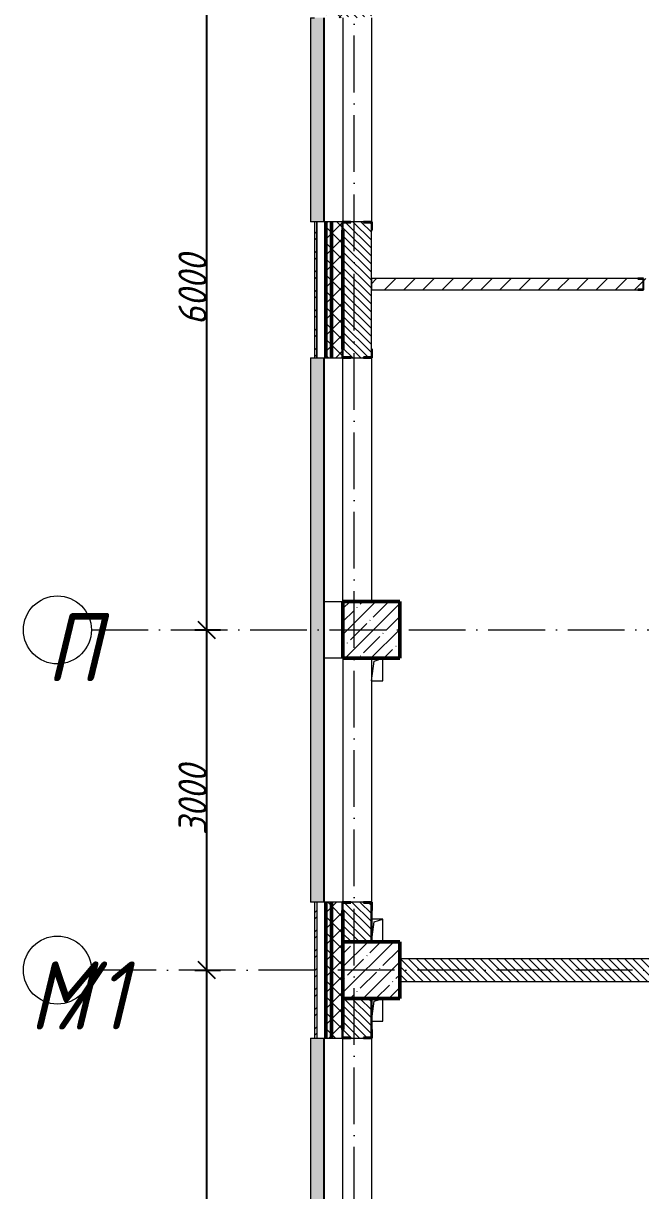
# Model space of a CAD drawing. Header units: millimetres. Extents: x -606178 to 312196, y -19338 to 632709.
# Drawn here: x -145984 to -140540, y 473330 to 483625 of the extents above; entities that cross this region are included whole.
import ezdxf

# ---------------------------------------------------------------- set-up
doc = ezdxf.new("R2010")
doc.units = ezdxf.units.MM
doc.linetypes.add('50_200_ШТРИХ_1Т_ш5_п1_п1_', pattern=[700, 500, -100, 0, -100])
for name, color, linetype, lineweight in [('A-____-____-DIMS', 7, 'Continuous', 9), ('A-GENM-____-MCUT', 7, 'Continuous', 25), ('A-GENM-____-OTLN', 7, 'Continuous', 9), ('A-GENM-____-OTLN-1', 7, 'Continuous', 25), ('A-GLAZ-____-OTLN', 7, 'Continuous', 9), ('A-WALL-____-MCUT-2', 7, 'Continuous', 50), ('A-WALL-____-MCUT-3', 7, 'Continuous', 9), ('A-WALL-____-OTLN', 7, 'Continuous', 9), ('A-WALL-____-PATT-1', 7, 'Continuous', 9), ('A-WALL-FNSH-MCUT-1', 7, 'Continuous', 9), ('S-COLS-____-MCUT', 7, 'Continuous', 50), ('S-COLS-____-OTLN', 7, 'Continuous', 9), ('S-GRID-____-IDEN', 7, 'Continuous', 9), ('S-GRID-____-OTLN-1', 7, '50_200_ШТРИХ_1Т_ш5_п1_п1_', 9)]:
    doc.layers.add(name, color=color, linetype=linetype, lineweight=lineweight)
doc.layers.add('A-GLAZ-____-OTLN-1', color=7, linetype='Continuous', lineweight=9, true_color=0xc0c0c0)
doc.styles.add('ISOCPEUR_I', font='isocpeui.ttf', dxfattribs={"width": 0.9, "height": 2.5})
doc.styles.add('ISOCPEUR_I_9', font='isocpeui.ttf', dxfattribs={"width": 0.9, "height": 250})
doc.dimstyles.new('ISO-2_5_0_9К_БОЛЬШОЙ_ОСИ', dxfattribs={"dimscale": 304.8, "dimtxt": 248.995294, "dimasz": 0.492126, "dimexe": 0.393701, "dimexo": 0, "dimgap": 0, "dimtad": 1, "dimdec": 0, "dimzin": 0, "dimdsep": 46, "dimtxsty": 'ISOCPEUR_I_9', "dimblk1": 'OBLIQUE', "dimblk2": 'OBLIQUE', "dimsah": 1, "dimcen": 0.09, "dimdle": 0.393701, "dimazin": 0, "dimtfac": 1, "dimtdec": 4, "dimtix": 1, "dimtmove": 0, "dimatfit": 3, "dimfxl": 1, "dimtvp": 1, "dimtolj": 1, "dimtzin": 0, "dimarcsym": 2})
pattern_1 = [(45, (-140714.89, 451794.26), (-70.71068, 70.71068), []), (135, (-140714.89, 451794.26), (-70.71068, -70.71068), [])]
pattern_2 = [(135, (-140714.89, 451794.26), (-35.35534, -35.35534), [])]
pattern_3 = [(45, (-140714.89, 451794.26), (-85.5366, 85.5366), []), (45, (-140657.87, 451794.26), (-85.5366, 85.5366), [])]

# ---------------------------------------------------------------- blocks, each defined once
blk = doc.blocks.new('BSC_Колонна _Прямоугольная - 500х500-V43-АР1_План отверстий 3 этажа в осях 1-64_А-ГГ')
at = {"layer": 'S-COLS-____-OTLN'}
h = blk.add_hatch(dxfattribs=at)
h.set_pattern_fill('FP_80', color=256, style=0, pattern_type=2)
h.set_pattern_definition([(45, (2200, -26481.04), (-114.0493, 114.0493), []), (45, (2314.05, -26481.04), (-114.0493, 114.0493), [201.613, -40.323, 3.353, -36.97])])
h.paths.add_polyline_path([(-250, -250), (250, -250), (250, 250), (-250, 250)], flags=0)
at = {"layer": 'S-COLS-____-MCUT'}
for p, q in [((250, 250), (-250, 250)), ((-250, 250), (-250, -250)), ((250, -250), (250, 250)), ((-250, -250), (250, -250))]:
    blk.add_line(p, q, dxfattribs=at)
blk = doc.blocks.new('BSC_Колонна _Прямоугольная - 500х500-V49-АР1_План отверстий 3 этажа в осях 1-64_А-ГГ')
at = {"layer": 'S-COLS-____-OTLN'}
h = blk.add_hatch(dxfattribs=at)
h.set_pattern_fill('FP_86', color=256, style=0, pattern_type=2)
h.set_pattern_definition([(45, (2200, -23481.04), (-114.0493, 114.0493), []), (45, (2314.05, -23481.04), (-114.0493, 114.0493), [201.613, -40.323, 3.353, -36.97])])
h.paths.add_polyline_path([(-250, -250), (250, -250), (250, 250), (-250, 250)], flags=0)
at = {"layer": 'S-COLS-____-MCUT'}
for p, q in [((250, 250), (-250, 250)), ((-250, 250), (-250, -250)), ((250, -250), (250, 250)), ((-250, -250), (250, -250))]:
    blk.add_line(p, q, dxfattribs=at)
blk = doc.blocks.new('Фахверк_СКБ_Уголок - 250_2700-27497298-АР1_План отверстий 3 этажа в осях 1-64_А-ГГ')
at = {"layer": 'A-GENM-____-MCUT'}
for p, q in [((200, 181), (125, 181)), ((125, 181), (125, 106)), ((125, 106), (131, 106)), ((131, 106), (131, 175)), ((131, 175), (200, 175)), ((200, 175), (200, 181)), ((131, -6), (125, -6)), ((125, -6), (125, -81)), ((125, -81), (200, -81)), ((131, -75), (131, -6)), ((200, -75), (131, -75)), ((200, -81), (200, -75))]:
    blk.add_line(p, q, dxfattribs=at)
blk = doc.blocks.new('154_Фахверк_СКБ_Швеллер - Тип_100_3960-28318856-АР1_План отверстий 3 этажа в осях 1-64_А-ГГ')
at = {"layer": 'A-GENM-____-MCUT'}
for p, q in [((175, 50), (125, 50)), ((125, 50), (125, -50)), ((128, 47), (175, 47)), ((128, -47), (128, 47)), ((175, 47), (175, 50)), ((125, -50), (175, -50)), ((175, -47), (128, -47)), ((175, -50), (175, -47))]:
    blk.add_line(p, q, dxfattribs=at)
blk = doc.blocks.new('AR_Отверстие прямоугольное _в плите_ - AR_Отверстие прямоугольное _в плите_-V174-АР1_План отверстий 3 этажа в осях 1-64_А-ГГ')
at = {"layer": 'A-GENM-____-OTLN'}
for p, q in [((-50, -100), (-25, 75)), ((-25, 75), (50, 100)), ((50, -100), (50, 100)), ((-50, -100), (50, -100))]:
    blk.add_line(p, q, dxfattribs=at)
blk = doc.blocks.new('AR_Отверстие прямоугольное _в плите_ - AR_Отверстие прямоугольное _в плите_-V175-АР1_План отверстий 3 этажа в осях 1-64_А-ГГ')
at = {"layer": 'A-GENM-____-OTLN'}
for p, q in [((50, 100), (-50, 100)), ((-50, -100), (-25, 75)), ((-25, 75), (50, 100)), ((50, -100), (50, 100))]:
    blk.add_line(p, q, dxfattribs=at)
blk = doc.blocks.new('Отлив_СКБ - Отлив витража_120_НВФ-V216-АР1_План отверстий 3 этажа в осях 1-64_А-ГГ')
at = {"layer": 'A-GLAZ-____-OTLN-1'}
for points in [[(0, 2), (1800, 2), (1800, 120), (0, 120), (0, 63)], [(0, 0), (1800, 0), (1800, 2), (0, 2)]]:
    blk.add_hatch(color=256, dxfattribs=at).paths.add_polyline_path(points, flags=0)
at = {"layer": 'A-GLAZ-____-OTLN'}
for p, q in [((0, 83), (0, 120)), ((1800, 120), (0, 120)), ((1800, 120), (1800, 83)), ((0, 2), (1800, 2)), ((1800, 0), (0, 0))]:
    blk.add_line(p, q, dxfattribs=at)
blk = doc.blocks.new('Отлив_СКБ - Отлив витража_120_НВФ-31886035-АР1_План отверстий 3 этажа в осях 1-64_А-ГГ')
at = {"layer": 'A-GLAZ-____-OTLN-1'}
for points in [[(0, 120), (0, 2), (4800, 2), (4800, 120), (0, 120)], [(0, 0), (4800, 0), (4800, 2), (0, 2)]]:
    blk.add_hatch(color=256, dxfattribs=at).paths.add_polyline_path(points, flags=0)
at = {"layer": 'A-GLAZ-____-OTLN'}
for p, q in [((0, 83), (0, 120)), ((4800, 120), (0, 120)), ((4800, 120), (4800, 83)), ((0, 2), (4800, 2)), ((4800, 0), (0, 0))]:
    blk.add_line(p, q, dxfattribs=at)
blk = doc.blocks.new('Ось сетки - Круг_Ø6_00__ISO-2_5_0_9K_-25732049-АР1_План отверстий 1 этажа в осях 1-64_А-ГГ')
at = {"layer": 'S-GRID-____-IDEN'}
blk.add_circle((0, 0), 3, dxfattribs=at)
blk = doc.blocks.new('_Oblique')
at = {"color": 0, "linetype": 'ByBlock', "lineweight": -2}
blk.add_line((-0.5, -0.5), (0.5, 0.5), dxfattribs=at)
blk = doc.blocks.new('*D5046')
at = {"layer": 'A-____-____-DIMS', "color": 0, "lineweight": -2, "transparency": 16777216}
for p, q in [((-144366, 469155), (-144366, 475395)), ((-144472, 475275), (-144246, 475275)), ((-144472, 469275), (-144246, 469275))]:
    blk.add_line(p, q, dxfattribs=at)
at = {"layer": 'Defpoints', "color": 0, "transparency": 16777216}
for p in [(-144472, 475275), (-144366, 475275), (-144472, 469275)]:
    blk.add_point(p, dxfattribs=at)
at = {"layer": 'A-____-____-DIMS', "color": 0, "lineweight": -2, "transparency": 16777216, "xscale": 150, "yscale": 150, "zscale": 150}
for p, rotation in [((-144366, 475275), 90), ((-144366, 469275), 270)]:
    blk.add_blockref('_Oblique', p, dxfattribs=dict(at, rotation=rotation))
at = {"layer": 'A-____-____-DIMS', "color": 0, "transparency": 16777216, "insert": (-144491, 472275), "char_height": 250, "width": 758.48, "attachment_point": 5, "rotation": 90, "style": 'ISOCPEUR_I_9'}
blk.add_mtext('\\A1;6000', dxfattribs=at)
blk = doc.blocks.new('*D5047')
at = {"layer": 'A-____-____-DIMS', "color": 0, "lineweight": -2, "transparency": 16777216}
for p, q in [((-144366, 475155), (-144366, 478395)), ((-144472, 478275), (-144246, 478275)), ((-144472, 475275), (-144246, 475275))]:
    blk.add_line(p, q, dxfattribs=at)
at = {"layer": 'Defpoints', "color": 0, "transparency": 16777216}
for p in [(-144472, 478275), (-144366, 478275), (-144472, 475275)]:
    blk.add_point(p, dxfattribs=at)
at = {"layer": 'A-____-____-DIMS', "color": 0, "lineweight": -2, "transparency": 16777216, "xscale": 150, "yscale": 150, "zscale": 150}
for p, rotation in [((-144366, 478275), 90), ((-144366, 475275), 270)]:
    blk.add_blockref('_Oblique', p, dxfattribs=dict(at, rotation=rotation))
at = {"layer": 'A-____-____-DIMS', "color": 0, "transparency": 16777216, "insert": (-144491, 476775), "char_height": 250, "width": 758.48, "attachment_point": 5, "rotation": 90, "style": 'ISOCPEUR_I_9'}
blk.add_mtext('\\A1;3000', dxfattribs=at)
blk = doc.blocks.new('*D5048')
at = {"layer": 'A-____-____-DIMS', "color": 0, "lineweight": -2, "transparency": 16777216}
for p, q in [((-144366, 478155), (-144366, 484395)), ((-144472, 484275), (-144246, 484275)), ((-144472, 478275), (-144246, 478275))]:
    blk.add_line(p, q, dxfattribs=at)
at = {"layer": 'Defpoints', "color": 0, "transparency": 16777216}
for p in [(-144472, 484275), (-144366, 484275), (-144472, 478275)]:
    blk.add_point(p, dxfattribs=at)
at = {"layer": 'A-____-____-DIMS', "color": 0, "lineweight": -2, "transparency": 16777216, "xscale": 150, "yscale": 150, "zscale": 150}
for p, rotation in [((-144366, 484275), 90), ((-144366, 478275), 270)]:
    blk.add_blockref('_Oblique', p, dxfattribs=dict(at, rotation=rotation))
at = {"layer": 'A-____-____-DIMS', "color": 0, "transparency": 16777216, "insert": (-144491, 481275), "char_height": 250, "width": 758.48, "attachment_point": 5, "rotation": 90, "style": 'ISOCPEUR_I_9'}
blk.add_mtext('\\A1;6000', dxfattribs=at)

msp = doc.modelspace()

# ---------------------------------------------------------------- hatches: boundary and pattern name
at = {"layer": 'A-WALL-____-PATT-1'}
h = msp.add_hatch(dxfattribs=at)
h.set_pattern_fill('FP_1', color=256, style=0, pattern_type=2)
h.set_pattern_definition(pattern_1)
h.paths.add_polyline_path([(-143264.891, 480675.3011), (-143264.891, 481875.3011), (-143314.891, 481875.3011), (-143314.891, 480675.3011)], flags=0)
h.paths.add_polyline_path([(-143314.891, 483675.3011), (-143264.891, 483675.3011), (-143264.891, 484025.3011), (-143314.891, 484025.3011)], flags=0)
h = msp.add_hatch(dxfattribs=at)
h.set_pattern_fill('FP_1', color=256, style=0, pattern_type=2)
h.set_pattern_definition(pattern_1)
h.paths.add_polyline_path([(-143264.891, 480675.3011), (-143170.891, 480675.3011), (-143170.891, 480750.3011), (-143164.891, 480750.3011), (-143164.891, 481800.3011), (-143170.891, 481800.3011), (-143170.891, 481875.3011), (-143264.891, 481875.3011), (-143264.891, 480681.3011)], flags=0)
h.paths.add_polyline_path([(-143264.891, 483675.3011), (-143170.891, 483675.3011), (-143170.891, 483750.3011), (-143164.891, 483750.3011), (-143164.891, 484025.3011), (-143264.891, 484025.3011), (-143264.891, 483681.3011)], flags=0)
h = msp.add_hatch(dxfattribs=at)
h.set_pattern_fill('FP_6', color=256, style=0, pattern_type=2)
h.set_pattern_definition(pattern_2)
h.paths.add_polyline_path([(-142983.891, 475525.3011), (-142914.891, 475525.3011), (-142914.891, 475869.3011), (-142983.891, 475869.3011), (-142983.891, 475875.3011), (-143095.891, 475875.3011), (-143095.891, 475869.3011), (-143164.891, 475869.3011), (-143164.891, 475525.3011), (-143095.891, 475525.3011)], flags=0)
h.paths.add_polyline_path([(-142983.891, 480675.3011), (-142983.891, 480681.3011), (-142914.891, 480681.3011), (-142914.891, 481869.3011), (-142983.891, 481869.3011), (-142983.891, 481875.3011), (-143095.891, 481875.3011), (-143095.891, 481869.3011), (-143164.891, 481869.3011), (-143164.891, 480681.3011), (-143095.891, 480681.3011), (-143095.891, 480675.3011)], flags=0)
h.paths.add_polyline_path([(-142983.891, 483675.3011), (-142983.891, 483681.3011), (-142914.891, 483681.3011), (-142914.891, 484025.3011), (-143164.891, 484025.3011), (-143164.891, 483681.3011), (-143095.891, 483681.3011), (-143095.891, 483675.3011)], flags=0)
h = msp.add_hatch(dxfattribs=at)
h.set_pattern_fill('FP_3', color=256, style=0, pattern_type=2)
h.set_pattern_definition(pattern_3)
h.paths.add_polyline_path([(-143414.891, 480675.3011), (-143394.891, 480675.3011), (-143394.891, 481875.3011), (-143414.891, 481875.3011)], flags=0)
h.paths.add_polyline_path([(-143394.891, 483675.3011), (-143394.891, 483855.3011), (-143414.891, 483855.3011), (-143414.891, 483675.3011)], flags=0)
h = msp.add_hatch(dxfattribs=at)
h.set_pattern_fill('FP_4', color=256, style=0, pattern_type=2)
h.set_pattern_definition([(45, (-140714.89, 451794.26), (-84.8528, 84.8528), [])])
h.paths.add_polyline_path([(-135864.891, 481275.3011), (-135864.891, 481375.3011), (-136018.891, 481375.3011), (-136018.891, 481367.7011), (-136060.391, 481367.7011), (-136060.391, 481282.9011), (-136018.891, 481282.9011), (-136018.891, 481275.3011), (-136005.6804, 481275.3011)], flags=0)
h.paths.add_polyline_path([(-137260.891, 481275.3011), (-137260.891, 481282.9011), (-137219.391, 481282.9011), (-137219.391, 481367.7011), (-137260.891, 481367.7011), (-137260.891, 481375.3011), (-137514.891, 481375.3011), (-137514.891, 481275.3011), (-137414.891, 481275.3011)], flags=0)
h.paths.add_polyline_path([(-138014.891, 481275.3011), (-138014.891, 481375.3011), (-140514.891, 481375.3011), (-140514.891, 481275.3011), (-138114.891, 481275.3011)], flags=0)
h.paths.add_polyline_path([(-140564.891, 481275.3011), (-140564.891, 481278.3011), (-140517.891, 481278.3011), (-140517.891, 481372.3011), (-140564.891, 481372.3011), (-140564.891, 481375.3011), (-142914.891, 481375.3011), (-142914.891, 481275.3011), (-140728.5679, 481275.3011)], flags=0)
h = msp.add_hatch(dxfattribs=at)
h.set_pattern_fill('FP_3', color=256, style=0, pattern_type=2)
h.set_pattern_definition(pattern_3)
h.paths.add_polyline_path([(-143394.891, 461310.3011), (-143394.891, 463625.3011), (-143414.891, 463625.3011), (-143414.891, 461310.3011)], flags=0)
h.paths.add_polyline_path([(-143414.891, 465425.3011), (-143394.891, 465425.3011), (-143394.891, 466875.3011), (-143414.891, 466875.3011), (-143414.891, 466288.7985)], flags=0)
h.paths.add_polyline_path([(-143414.891, 468675.3011), (-143394.891, 468675.3011), (-143394.891, 469875.3011), (-143414.891, 469875.3011), (-143414.891, 469728.92)], flags=0)
h.paths.add_polyline_path([(-143394.891, 471675.3011), (-143394.891, 472875.3011), (-143414.891, 472875.3011), (-143414.891, 471675.3011)], flags=0)
h.paths.add_polyline_path([(-143394.891, 474675.3011), (-143394.891, 475875.3116), (-143414.891, 475875.3116), (-143414.891, 474675.3011)], flags=0)
h = msp.add_hatch(dxfattribs=at)
h.set_pattern_fill('FP_1', color=256, style=0, pattern_type=2)
h.set_pattern_definition(pattern_1)
h.paths.add_polyline_path([(-143264.891, 461310.3011), (-143264.891, 463625.3011), (-143314.891, 463625.3011), (-143314.891, 461310.3011)], flags=0)
h.paths.add_polyline_path([(-143314.891, 465425.3011), (-143264.891, 465425.3011), (-143264.891, 466875.3011), (-143314.891, 466875.3011), (-143314.891, 466288.7985)], flags=0)
h.paths.add_polyline_path([(-143264.891, 468675.3011), (-143264.891, 469875.3011), (-143314.891, 469875.3011), (-143314.891, 468675.3011)], flags=0)
h.paths.add_polyline_path([(-143264.891, 471675.3011), (-143264.891, 472875.3011), (-143314.891, 472875.3011), (-143314.891, 471675.3011)], flags=0)
h.paths.add_polyline_path([(-143264.891, 474675.3011), (-143264.891, 475875.3116), (-143314.891, 475875.3116), (-143314.891, 474675.3011)], flags=0)
h = msp.add_hatch(dxfattribs=at)
h.set_pattern_fill('FP_1', color=256, style=0, pattern_type=2)
h.set_pattern_definition(pattern_1)
h.paths.add_polyline_path([(-143264.891, 461310.3011), (-143164.891, 461310.3011), (-143164.891, 463550.3011), (-143170.891, 463550.3011), (-143170.891, 463625.3011), (-143264.891, 463625.3011), (-143264.891, 461325.3011)], flags=0)
h.paths.add_polyline_path([(-143170.891, 465425.3011), (-143170.891, 465500.3011), (-143164.891, 465500.3011), (-143164.891, 466800.3011), (-143170.891, 466800.3011), (-143170.891, 466875.3011), (-143264.891, 466875.3011), (-143264.891, 465425.3011)], flags=0)
h.paths.add_polyline_path([(-143170.891, 468675.3011), (-143170.891, 468750.3011), (-143164.891, 468750.3011), (-143164.891, 469800.3011), (-143170.891, 469800.3011), (-143170.891, 469875.3011), (-143264.891, 469875.3011), (-143264.891, 468675.3011)], flags=0)
h.paths.add_polyline_path([(-143170.891, 471675.3011), (-143170.891, 471750.3011), (-143164.891, 471750.3011), (-143164.891, 472800.3011), (-143170.891, 472800.3011), (-143170.891, 472875.3011), (-143264.891, 472875.3011), (-143264.891, 471675.3011)], flags=0)
h.paths.add_polyline_path([(-143170.891, 474675.3011), (-143170.891, 474750.3011), (-143164.891, 474750.3011), (-143164.891, 475800.3011), (-143170.891, 475800.3011), (-143170.891, 475875.3011), (-143264.891, 475875.3011), (-143264.891, 474675.3011)], flags=0)
h = msp.add_hatch(dxfattribs=at)
h.set_pattern_fill('FP_6', color=256, style=0, pattern_type=2)
h.set_pattern_definition(pattern_2)
h.paths.add_polyline_path([(-135614.891, 475175.3011), (-135614.891, 475375.3011), (-139158.891, 475375.3011), (-139158.891, 475306.3011), (-139164.891, 475306.3011), (-139164.891, 475375.3011), (-142664.891, 475375.3011), (-142664.891, 475175.3011), (-139164.891, 475175.3011), (-139164.891, 475244.3011), (-139158.891, 475244.3011), (-139158.891, 475175.3011), (-137193.6393, 475175.3011)], flags=0)
h = msp.add_hatch(dxfattribs=at)
h.set_pattern_fill('FP_6', color=256, style=0, pattern_type=2)
h.set_pattern_definition(pattern_2)
h.paths.add_polyline_path([(-143164.891, 469525.3011), (-142914.891, 469525.3011), (-142914.891, 469869.3011), (-142983.891, 469869.3011), (-142983.891, 469875.3011), (-143095.891, 469875.3011), (-143095.891, 469869.3011), (-143164.891, 469869.3011), (-143164.891, 469728.92)], flags=0)
h.paths.add_polyline_path([(-142983.891, 471675.3011), (-142983.891, 471681.3011), (-142914.891, 471681.3011), (-142914.891, 472869.3011), (-142983.891, 472869.3011), (-142983.891, 472875.3011), (-143095.891, 472875.3011), (-143095.891, 472869.3011), (-143164.891, 472869.3011), (-143164.891, 471681.3011), (-143095.891, 471681.3011), (-143095.891, 471675.3011)], flags=0)
h.paths.add_polyline_path([(-142983.891, 474675.3011), (-142983.891, 474681.3011), (-142914.891, 474681.3011), (-142914.891, 475025.3011), (-143164.891, 475025.3011), (-143164.891, 474681.3011), (-143095.891, 474681.3011), (-143095.891, 474675.3011)], flags=0)

# ---------------------------------------------------------------- linework, layer by layer
at = {"color": 4, "lineweight": 30}
for points in [[(-142914.891, 475525.3011), (-142914.891, 475869.3011)], [(-142914.891, 474681.3011), (-142914.891, 475025.3011)]]:
    msp.add_lwpolyline(points, dxfattribs=at)
at = {"layer": 'A-WALL-____-MCUT-2'}
for p, q in [((-143314.891, 480675.3011), (-143314.891, 481875.3011)), ((-143264.891, 480675.3011), (-143264.891, 481875.3011)), ((-143164.891, 481800.3011), (-143164.891, 480750.3011)), ((-143314.891, 474675.3011), (-143314.891, 475875.3116)), ((-143264.891, 474675.3011), (-143264.891, 475875.3116)), ((-143164.891, 475525.3011), (-143164.891, 475800.3011)), ((-143164.891, 474750.3011), (-143164.891, 475025.3011))]:
    msp.add_line(p, q, dxfattribs=at)
at = {"layer": 'A-WALL-____-MCUT-3'}
for p, q in [((-143170.891, 481875.3011), (-143394.891, 481875.3011)), ((-143394.891, 481875.3011), (-143394.891, 480675.3011)), ((-143394.891, 480675.3011), (-143394.891, 481875.3011)), ((-142983.891, 481875.3011), (-143095.891, 481875.3011)), ((-142914.891, 480750.3011), (-142914.891, 481800.3011)), ((-143394.891, 480675.3011), (-143170.891, 480675.3011)), ((-143095.891, 480675.3011), (-142983.891, 480675.3011)), ((-143170.891, 475875.3116), (-143394.891, 475875.3116)), ((-143394.891, 475875.3116), (-143394.891, 474675.3011)), ((-142983.891, 475875.3116), (-143095.891, 475875.3116)), ((-142914.891, 475525.3011), (-142914.891, 475800.3011)), ((-139164.891, 475375.3011), (-142664.891, 475375.3011)), ((-142664.891, 475175.3011), (-139164.891, 475175.3011)), ((-142914.891, 474750.3011), (-142914.891, 475025.3011)), ((-143394.891, 474675.3011), (-143170.891, 474675.3011)), ((-143095.891, 474675.3011), (-142983.891, 474675.3011))]:
    msp.add_line(p, q, dxfattribs=at)
at = {"layer": 'A-WALL-____-OTLN'}
for p, q in [((-143164.891, 483675.3011), (-143164.891, 481875.3011)), ((-142914.891, 483675.3011), (-142914.891, 481875.3011)), ((-143164.891, 478525.3011), (-143164.891, 480675.3011)), ((-142914.891, 480675.3011), (-142914.891, 478525.3011)), ((-143331.891, 478525.3011), (-143164.891, 478525.3011)), ((-143164.891, 478025.3116), (-143331.891, 478025.3116)), ((-143164.891, 478025.3011), (-143164.891, 475875.3116)), ((-142914.891, 478025.3011), (-142914.891, 475875.3116)), ((-143164.891, 472875.3011), (-143164.891, 474675.3011)), ((-142914.891, 474675.3011), (-142914.891, 472875.3011))]:
    msp.add_line(p, q, dxfattribs=at)
at = {"layer": 'A-WALL-FNSH-MCUT-1'}
for p, q in [((-143414.891, 481875.3011), (-143414.891, 480675.3011)), ((-143394.891, 481875.3011), (-143414.891, 481875.3011)), ((-140564.891, 481375.3011), (-142914.891, 481375.3011)), ((-142914.891, 481375.3011), (-142914.891, 481275.3011)), ((-142914.891, 481275.3011), (-140564.891, 481275.3011)), ((-143414.891, 480675.3011), (-143394.891, 480675.3011)), ((-143414.891, 475875.3116), (-143414.891, 474675.3011)), ((-143394.891, 475875.3116), (-143414.891, 475875.3116)), ((-143414.891, 474675.3011), (-143394.891, 474675.3011))]:
    msp.add_line(p, q, dxfattribs=at)
at = {"layer": 'S-GRID-____-OTLN-1'}
for p, q in [((-143064.891, 447311.6528), (-143064.891, 501675.2188)), ((-145383.6612, 478275.3011), (-114007.1518, 478275.3011)), ((-114007.1518, 475275.3011), (-145383.6612, 475275.3011))]:
    msp.add_line(p, q, dxfattribs=at)

# ---------------------------------------------------------------- block references
at = {"layer": 'A-GENM-____-OTLN'}
for name, p in [('AR_Отверстие прямоугольное _в плите_ - AR_Отверстие прямоугольное _в плите_-V174-АР1_План отверстий 3 этажа в осях 1-64_А-ГГ', (-142864.891, 477925.3011)), ('AR_Отверстие прямоугольное _в плите_ - AR_Отверстие прямоугольное _в плите_-V175-АР1_План отверстий 3 этажа в осях 1-64_А-ГГ', (-142864.891, 475625.3011)), ('AR_Отверстие прямоугольное _в плите_ - AR_Отверстие прямоугольное _в плите_-V174-АР1_План отверстий 3 этажа в осях 1-64_А-ГГ', (-142864.891, 474925.3011))]:
    msp.add_blockref(name, p, dxfattribs=at)
at = {"layer": 'A-GENM-____-OTLN-1'}
for name, p, rotation in [('Фахверк_СКБ_Уголок - 250_2700-27497298-АР1_План отверстий 3 этажа в осях 1-64_А-ГГ', (-143089.891, 482000.3011), 269.9999999999999), ('154_Фахверк_СКБ_Швеллер - Тип_100_3960-28318856-АР1_План отверстий 3 этажа в осях 1-64_А-ГГ', (-140389.891, 481325.3011), 180), ('Фахверк_СКБ_Уголок - 250_2700-27497298-АР1_План отверстий 3 этажа в осях 1-64_А-ГГ', (-142989.891, 480550.3011), 89.99999999999991), ('Фахверк_СКБ_Уголок - 250_2700-27497298-АР1_План отверстий 3 этажа в осях 1-64_А-ГГ', (-143089.891, 476000.3011), 269.9999999999999), ('Фахверк_СКБ_Уголок - 250_2700-27497298-АР1_План отверстий 3 этажа в осях 1-64_А-ГГ', (-142989.891, 474550.3011), 89.99999999999991)]:
    msp.add_blockref(name, p, dxfattribs=dict(at, rotation=rotation))
at = {"layer": 'A-GLAZ-____-OTLN', "rotation": 90}
for name, p in [('Отлив_СКБ - Отлив витража_120_НВФ-V216-АР1_План отверстий 3 этажа в осях 1-64_А-ГГ', (-143331.891, 481875.3011)), ('Отлив_СКБ - Отлив витража_120_НВФ-31886035-АР1_План отверстий 3 этажа в осях 1-64_А-ГГ', (-143331.891, 475875.3011)), ('Отлив_СКБ - Отлив витража_120_НВФ-V216-АР1_План отверстий 3 этажа в осях 1-64_А-ГГ', (-143331.891, 472875.3011))]:
    msp.add_blockref(name, p, dxfattribs=at)
at = {"layer": 'S-COLS-____-OTLN'}
for name, p in [('BSC_Колонна _Прямоугольная - 500х500-V43-АР1_План отверстий 3 этажа в осях 1-64_А-ГГ', (-142914.891, 478275.3011)), ('BSC_Колонна _Прямоугольная - 500х500-V49-АР1_План отверстий 3 этажа в осях 1-64_А-ГГ', (-142914.891, 475275.3011))]:
    msp.add_blockref(name, p, dxfattribs=at)
at = {"layer": 'S-GRID-____-IDEN', "xscale": 99.99999999999993, "yscale": 99.99999999999993, "zscale": 99.99999999999993}
for p, rotation in [((-145683.6612, 478275.3011), 269.9999999999996), ((-145683.6612, 475275.3011), 89.9999999999998)]:
    msp.add_blockref('Ось сетки - Круг_Ø6_00__ISO-2_5_0_9K_-25732049-АР1_План отверстий 1 этажа в осях 1-64_А-ГГ', p, dxfattribs=dict(at, rotation=rotation))

# ---------------------------------------------------------------- texts
at = {"layer": 'S-GRID-____-IDEN', "char_height": 600, "attachment_point": 1, "style": 'ISOCPEUR_I'}
for s, insert, width in [('\\fISOCPEUR|b0|i1|c204|p34|;\\W.9;П', (-145781.6407, 478421.9336), 223.670812), ('\\fISOCPEUR|b0|i1|c204|p34|;\\W.9;М', (-145931.2816, 475351.377), 252.531562), ('/1', (-145722.9223, 475351.377), 346.329)]:
    msp.add_mtext(s, dxfattribs=dict(at, insert=insert, width=width))

# ---------------------------------------------------------------- dimensions: what is measured, and where the dimension line sits
at = {"layer": 'A-____-____-DIMS'}
for base, p1, p2, override, picture, middle in [((-144366.2866, 484275.3011), (-144472.3526, 478275.3011), (-144472.3526, 484275.3011), {"dimpost": '<>', "dimfxl": 6000}, '*D5048', (-144491.2866, 481275.3011)), ((-144366.2866, 478275.3011), (-144472.3526, 475275.3011), (-144472.3526, 478275.3011), {"dimpost": '<>', "dimfxl": 3000}, '*D5047', (-144491.2866, 476775.3011)), ((-144366.2866, 475275.3011), (-144472.3526, 469275.3011), (-144472.3526, 475275.3011), {"dimpost": '<>', "dimfxl": 6000}, '*D5046', (-144491.2866, 472275.3011))]:
    dim = msp.add_linear_dim(base=base, p1=p1, p2=p2, angle=90, dimstyle='ISO-2_5_0_9К_БОЛЬШОЙ_ОСИ', override=override, dxfattribs=at)
    dim.commit()
    dim.dimension.update_dxf_attribs({"geometry": picture, "text_midpoint": middle})

doc.saveas('drawing.dxf')
